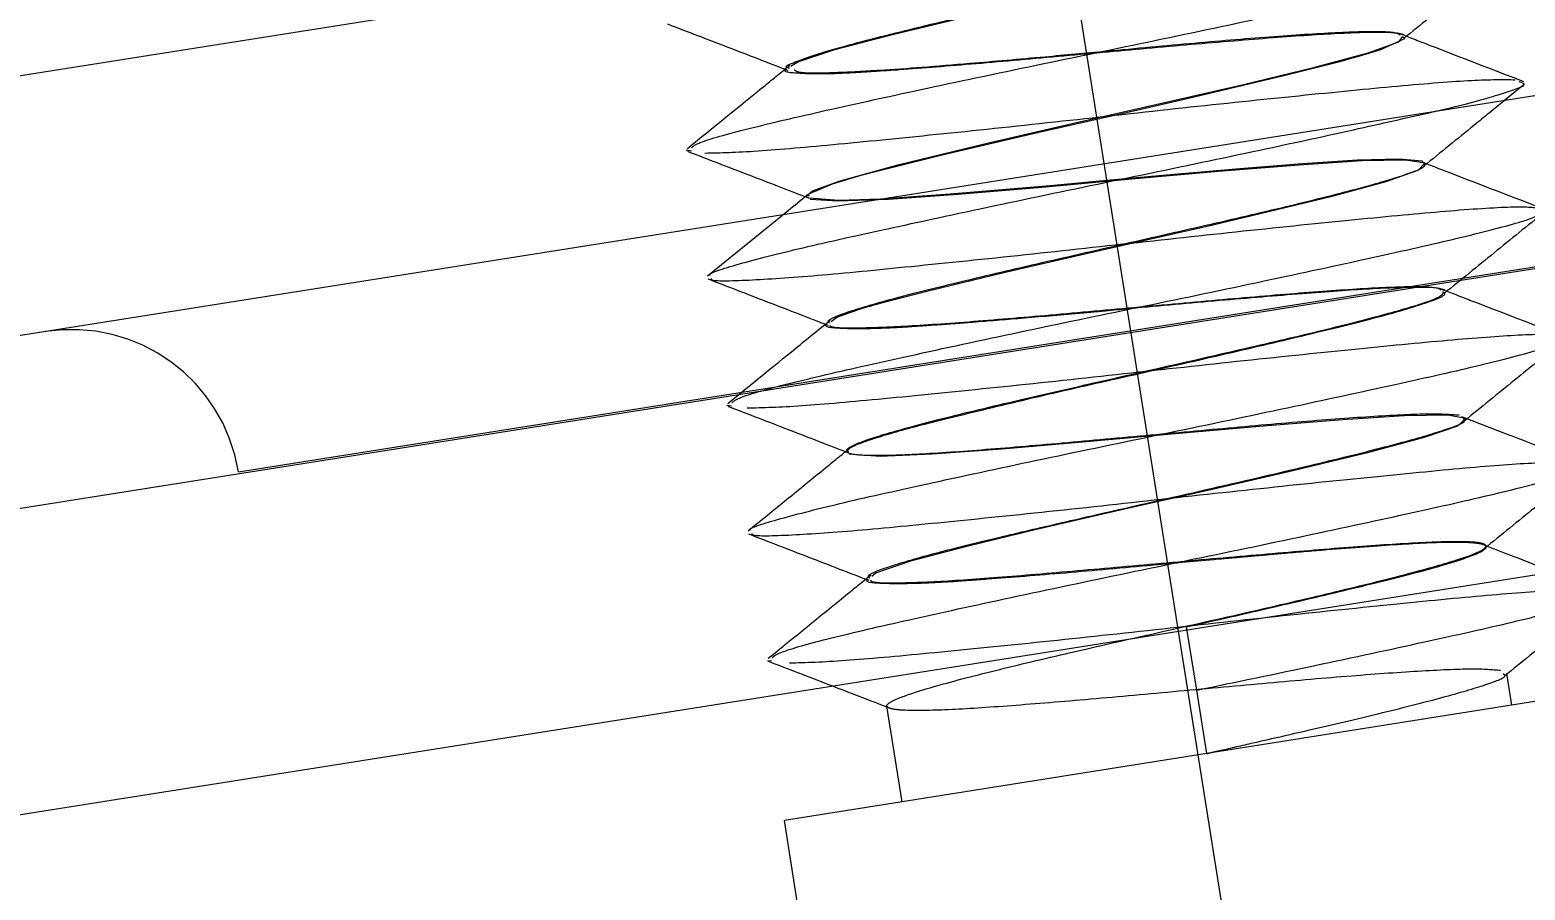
# Model space of a CAD drawing. Header units: millimetres. Extents: x 89051 to 218395, y -330386 to -125649.
# Drawn here: x 91353.27 to 91370.75, y -126597.22 to -126587.16 of the extents above; entities that cross this region are included whole.
import ezdxf

# ---------------------------------------------------------------- set-up
doc = ezdxf.new("R2010")
doc.units = ezdxf.units.MM
doc.header["$LTSCALE"] = 13
for name, pattern in [('ACAD_ISO04W100', [30, 24, -3, 0, -3]), ('CENTER', [50.8, 31.75, -6.35, 6.35, -6.35]), ('HIDDEN', [9.525, 6.35, -3.175])]:
    doc.linetypes.add(name, pattern=pattern)
doc.layers.get('0').update_dxf_attribs({"color": 1, "linetype": 'CENTER'})
doc.layers.add('标注、文本', color=3, linetype='Continuous', lineweight=25)
doc.styles.get("Standard").update_dxf_attribs({"font": 'gbenor.shx', "bigfont": 'gbcbig.shx'})
doc.dimstyles.new('1-15', dxfattribs={"dimscale": 20, "dimtxt": 3.5, "dimasz": 2, "dimexe": 1.5, "dimexo": 0.5, "dimgap": 0.5, "dimtad": 1, "dimtoh": 1, "dimdec": 1, "dimdsep": 46, "dimtxsty": 'Standard', "dimcen": 2.5, "dimclrd": 3, "dimclre": 3, "dimclrt": 3, "dimadec": 0, "dimazin": 2, "dimtfac": 1, "dimtdec": 1, "dimtmove": 0, "dimatfit": 2, "dimfxl": 1, "dimarcsym": 0})

# ---------------------------------------------------------------- blocks, each defined once
blk = doc.blocks.new('125506')
at = {"color": 7, "linetype": 'HIDDEN', "lineweight": 0}
for p, q in [((72074.033, -123524.884), (72046.851, -123529.189)), ((72058.206, -123528.286), (72058.205, -123528.28)), ((72057.469, -123528.923), (72057.429, -123528.916)), ((72063.19, -123529.019), (72063.191, -123529.026)), ((72053.938, -123531.424), (72067.983, -123529.199)), ((72058.364, -123529.281), (72058.362, -123529.274)), ((72057.595, -123529.895), (72058.181, -123529.419)), ((72058.521, -123530.275), (72058.52, -123530.268)), ((72057.78, -123530.911), (72057.744, -123530.907)), ((72063.505, -123531.007), (72063.506, -123531.014)), ((72058.678, -123531.269), (72058.677, -123531.262)), ((72063.662, -123532.001), (72063.663, -123532.008)), ((72058.836, -123532.263), (72058.835, -123532.257)), ((72061.407, -123533.127), (72061.328, -123532.633)), ((72058.092, -123532.901), (72058.061, -123532.897)), ((72063.82, -123532.997), (72063.859, -123533.245)), ((72064.777, -123533.099), (72058.193, -123534.142)), ((72061.485, -123533.621), (72061.407, -123533.127)), ((72059.11, -123533.997), (72058.992, -123533.251)), ((72059.236, -123540.727), (72058.193, -123534.142))]:
    blk.add_line(p, q, dxfattribs=at)
at = {"color": 7, "linetype": 'Continuous', "lineweight": 15}
for p, q in [((72075.389, -123526.694), (72046.121, -123531.329)), ((72063.958, -123528.404), (72063.805, -123528.528))]:
    blk.add_line(p, q, dxfattribs=at)
at = {"color": 8, "linetype": 'Continuous', "lineweight": 15}
for p, q in [((72073.757, -123528.302), (72048.17, -123532.355)), ((72074.127, -123530.633), (72048.539, -123534.686))]:
    blk.add_line(p, q, dxfattribs=at)
at = {"color": 7, "linetype": 'HIDDEN', "lineweight": 0, "flags": 128}
for points in [[(72058.244, -123528.261), (72058.297, -123528.225), (72058.586, -123528.131), (72059.035, -123528.014), (72059.621, -123527.873), (72060.281, -123527.72), (72060.623, -123527.643), (72060.794, -123527.604), (72060.879, -123527.585), (72060.921, -123527.576), (72060.942, -123527.571), (72060.953, -123527.568), (72060.958, -123527.567), (72060.961, -123527.567), (72060.962, -123527.566), (72060.963, -123527.566), (72060.963, -123527.566), (72060.963, -123527.566), (72060.963, -123527.566), (72060.963, -123527.566), (72060.963, -123527.566), (72060.963, -123527.566), (72060.963, -123527.566), (72060.969, -123527.565), (72060.979, -123527.562), (72061.015, -123527.554), (72061.145, -123527.524), (72061.618, -123527.414), (72062.172, -123527.279), (72062.585, -123527.167), (72062.73, -123527.119), (72062.784, -123527.098), (72062.807, -123527.089), (72062.817, -123527.084), (72062.822, -123527.082), (72062.824, -123527.08), (72062.825, -123527.08), (72062.826, -123527.08), (72062.826, -123527.079), (72062.826, -123527.079), (72062.826, -123527.079), (72062.826, -123527.079), (72062.826, -123527.079), (72062.826, -123527.079), (72062.826, -123527.079), (72062.826, -123527.079), (72062.826, -123527.079), (72062.83, -123527.077), (72062.838, -123527.073), (72062.858, -123527.061), (72062.868, -123527.027), (72062.709, -123527.004), (72062.363, -123527.011), (72062.128, -123527.025), (72061.997, -123527.034), (72061.929, -123527.039), (72061.894, -123527.042), (72061.876, -123527.043), (72061.867, -123527.044), (72061.863, -123527.044), (72061.86, -123527.044), (72061.859, -123527.045), (72061.859, -123527.045), (72061.859, -123527.045), (72061.858, -123527.045), (72061.858, -123527.045), (72061.858, -123527.045), (72061.858, -123527.045), (72061.858, -123527.045), (72061.858, -123527.045), (72061.84, -123527.046), (72061.805, -123527.049), (72061.687, -123527.058), (72061.228, -123527.096), (72060.54, -123527.157), (72059.851, -123527.22), (72059.2, -123527.274), (72058.668, -123527.312), (72058.28, -123527.326), (72058.063, -123527.306), (72058.063, -123527.306)], [(72063.166, -123529.001), (72062.985, -123528.985), (72062.659, -123528.994), (72062.231, -123529.022), (72061.742, -123529.06), (72061.232, -123529.105), (72060.732, -123529.15), (72060.264, -123529.192), (72059.485, -123529.259), (72058.943, -123529.296), (72058.617, -123529.307), (72058.383, -123529.29), (72058.365, -123529.279), (72058.363, -123529.276), (72058.363, -123529.274), (72058.362, -123529.274), (72058.362, -123529.274), (72058.362, -123529.274), (72058.362, -123529.274), (72058.362, -123529.274), (72058.362, -123529.274), (72058.362, -123529.274), (72058.412, -123529.232), (72058.627, -123529.155), (72059.088, -123529.028), (72059.775, -123528.861), (72060.437, -123528.708), (72061.122, -123528.552), (72061.771, -123528.403), (72062.327, -123528.268), (72062.743, -123528.155), (72062.982, -123528.069), (72063.013, -123528.029)], [(72058.386, -123529.277), (72058.379, -123529.259), (72058.569, -123529.178), (72058.646, -123529.154), (72058.689, -123529.141), (72058.711, -123529.134), (72058.717, -123529.132), (72058.72, -123529.132), (72058.721, -123529.131), (72058.721, -123529.131), (72058.721, -123529.131), (72058.721, -123529.131), (72058.721, -123529.131), (72058.721, -123529.131), (72058.721, -123529.131), (72058.721, -123529.131), (72058.722, -123529.131), (72058.722, -123529.131), (72058.725, -123529.13), (72058.773, -123529.116), (72058.863, -123529.092), (72059.424, -123528.951), (72060.165, -123528.777), (72060.765, -123528.641), (72061.038, -123528.579), (72061.343, -123528.509), (72062.086, -123528.333), (72062.544, -123528.217), (72062.595, -123528.203), (72062.619, -123528.196), (72062.631, -123528.193), (72062.634, -123528.192), (72062.636, -123528.192), (72062.637, -123528.192), (72062.637, -123528.192), (72062.637, -123528.192), (72062.637, -123528.192), (72062.637, -123528.192), (72062.637, -123528.192), (72062.637, -123528.192), (72062.637, -123528.191), (72062.642, -123528.19), (72062.649, -123528.188), (72062.671, -123528.182), (72062.843, -123528.129), (72063.03, -123528.043), (72063.016, -123528.034)], [(72058.558, -123530.25), (72058.603, -123530.218), (72058.719, -123530.175), (72058.795, -123530.151), (72058.837, -123530.138), (72058.86, -123530.131), (72058.871, -123530.128), (72058.877, -123530.126), (72058.88, -123530.125), (72058.881, -123530.125), (72058.882, -123530.125), (72058.882, -123530.124), (72058.882, -123530.124), (72058.882, -123530.124), (72058.882, -123530.124), (72058.882, -123530.124), (72058.882, -123530.124), (72058.882, -123530.124), (72058.882, -123530.124), (72058.893, -123530.121), (72058.913, -123530.116), (72058.99, -123530.095), (72059.324, -123530.009), (72059.904, -123529.869), (72060.568, -123529.715), (72061.245, -123529.562), (72061.478, -123529.509), (72061.902, -123529.409), (72062.462, -123529.273), (72062.883, -123529.16), (72063.134, -123529.071), (72063.186, -123529.017), (72063.036, -123528.993), (72062.695, -123528.999), (72062.206, -123529.031), (72061.577, -123529.081), (72060.9, -123529.142), (72060.2, -123529.206), (72059.545, -123529.26), (72059.006, -123529.299), (72058.61, -123529.314), (72058.395, -123529.3), (72058.395, -123529.3)], [(72058.874, -123532.238), (72058.907, -123532.211), (72059.179, -123532.118), (72059.614, -123532.003), (72060.158, -123531.872), (72060.843, -123531.713), (72061.526, -123531.558), (72062.155, -123531.413), (72062.758, -123531.267), (72063.183, -123531.153), (72063.441, -123531.064), (72063.503, -123531.008), (72063.365, -123530.982), (72063.026, -123530.986), (72062.544, -123531.017), (72061.928, -123531.067), (72061.239, -123531.128), (72060.549, -123531.191), (72059.89, -123531.246), (72059.344, -123531.286), (72058.941, -123531.303), (72058.698, -123531.285), (72058.698, -123531.285)]]:
    blk.add_lwpolyline(points, dxfattribs=at)
at = {"color": 7, "linetype": 'HIDDEN', "lineweight": 0}
blk.add_arc((72052.638, -123531.63), 1.316, 9, 99, dxfattribs=at)
for points, knots in [([(72058.232, -123528.276), (72058.222, -123528.274), (72058.185, -123528.265), (72058.288, -123528.221), (72058.517, -123528.14), (72058.957, -123528.025), (72059.397, -123527.918), (72059.665, -123527.855), (72059.811, -123527.821), (72059.887, -123527.804), (72059.926, -123527.795), (72059.945, -123527.79), (72059.955, -123527.788), (72059.96, -123527.787), (72059.962, -123527.786), (72059.963, -123527.786), (72059.964, -123527.786), (72059.964, -123527.786), (72059.965, -123527.786), (72059.965, -123527.786), (72059.965, -123527.786), (72059.965, -123527.786), (72059.965, -123527.786), (72059.994, -123527.779), (72060.252, -123527.72), (72060.8, -123527.596), (72061.473, -123527.442), (72062.024, -123527.311), (72062.44, -123527.204), (72062.743, -123527.113), (72062.891, -123527.054), (72062.86, -123527.038), (72062.853, -123527.034)], [0, 0, 0, 0, 0.021667, 0.083415, 0.170549, 0.282929, 0.34888, 0.384292, 0.402604, 0.411911, 0.416602, 0.418956, 0.420136, 0.420727, 0.421022, 0.42117, 0.421243, 0.42128, 0.421299, 0.421308, 0.421313, 0.421315, 0.421316, 0.421317, 0.433797, 0.529344, 0.64142, 0.712219, 0.792694, 0.88044, 0.971951, 1, 1, 1, 1]), ([(72057.466, -123528.896), (72057.484, -123528.882), (72057.53, -123528.849), (72057.914, -123528.743), (72058.537, -123528.599), (72059.346, -123528.422), (72060.262, -123528.229), (72061.211, -123528.034), (72062.105, -123527.842), (72062.878, -123527.673), (72063.443, -123527.537), (72063.753, -123527.447), (72063.764, -123527.423), (72063.768, -123527.415)], [0, 0, 0, 0, 0.069352, 0.16869, 0.265814, 0.36459, 0.463511, 0.560559, 0.659843, 0.757929, 0.855608, 0.954975, 1, 1, 1, 1]), ([(72063.801, -123527.409), (72063.671, -123527.515), (72063.411, -123527.727), (72063.151, -123527.938), (72063.021, -123528.044)], [0, 0, 0, 0, 0.500285, 1, 1, 1, 1]), ([(72058.223, -123528.295), (72058.067, -123528.234), (72057.754, -123528.113), (72057.441, -123527.993), (72057.285, -123527.933)], [0, 0, 0, 0, 0.499754, 1, 1, 1, 1]), ([(72062.992, -123528.019), (72062.988, -123528.014), (72062.972, -123527.996), (72062.744, -123527.994), (72062.326, -123528.014), (72061.748, -123528.059), (72061.074, -123528.116), (72060.363, -123528.183), (72059.677, -123528.243), (72059.17, -123528.284), (72058.873, -123528.303), (72058.741, -123528.311), (72058.68, -123528.314), (72058.65, -123528.315), (72058.636, -123528.316), (72058.628, -123528.316), (72058.625, -123528.317), (72058.623, -123528.317), (72058.622, -123528.317), (72058.622, -123528.317), (72058.621, -123528.317), (72058.621, -123528.317), (72058.621, -123528.317), (72058.621, -123528.317), (72058.621, -123528.317), (72058.621, -123528.317), (72058.614, -123528.317), (72058.594, -123528.318), (72058.531, -123528.32), (72058.423, -123528.321), (72058.272, -123528.315), (72058.176, -123528.307), (72058.207, -123528.286), (72058.207, -123528.286)], [0, 0, 0, 0, 0.032578, 0.128636, 0.222748, 0.320689, 0.419024, 0.514535, 0.611855, 0.708258, 0.756582, 0.780759, 0.792849, 0.798894, 0.801917, 0.803428, 0.804184, 0.804561, 0.80475, 0.804845, 0.804892, 0.804916, 0.804927, 0.804933, 0.804936, 0.804938, 0.804939, 0.810098, 0.819978, 0.853888, 0.902986, 0.999331, 1, 1, 1, 1]), ([(72063.024, -123528.015), (72062.984, -123528.005), (72062.905, -123527.986), (72062.54, -123527.995), (72062.029, -123528.027), (72061.398, -123528.08), (72060.775, -123528.138), (72060.177, -123528.193), (72059.554, -123528.248), (72058.995, -123528.292), (72058.582, -123528.313), (72058.31, -123528.319), (72058.282, -123528.298), (72058.269, -123528.288)], [0, 0, 0, 0, 0.099212, 0.198428, 0.297062, 0.395829, 0.49473, 0.562395, 0.648749, 0.768456, 0.841137, 0.926287, 1, 1, 1, 1]), ([(72062.996, -123528.008), (72063.073, -123528.038), (72063.392, -123528.162), (72063.712, -123528.285), (72063.954, -123528.379)], [0, 0, 0, 0, 0.241226, 1, 1, 1, 1]), ([(72057.437, -123528.901), (72057.639, -123528.738), (72057.906, -123528.521), (72058.172, -123528.304), (72058.237, -123528.251)], [0, 0, 0, 0, 0.7572411, 1, 1, 1, 1]), ([(72063.89, -123528.368), (72063.794, -123528.367), (72063.603, -123528.364), (72062.999, -123528.413), (72062.222, -123528.49), (72061.311, -123528.584), (72060.35, -123528.692), (72059.416, -123528.791), (72058.596, -123528.872), (72057.934, -123528.932), (72057.695, -123528.937), (72057.574, -123528.94)], [0, 0, 0, 0, 0.112194, 0.22254, 0.33324, 0.445363, 0.554961, 0.666625, 0.778195, 0.887842, 1, 1, 1, 1]), ([(72063.805, -123528.528), (72063.726, -123528.593), (72063.517, -123528.763), (72063.308, -123528.933), (72063.178, -123529.038)], [0, 0, 0, 0, 0.378455, 1, 1, 1, 1]), ([(72057.615, -123529.892), (72057.613, -123529.89), (72057.599, -123529.874), (72057.841, -123529.799), (72058.335, -123529.673), (72059.063, -123529.513), (72059.928, -123529.326), (72060.872, -123529.13), (72061.802, -123528.936), (72062.633, -123528.756), (72063.039, -123528.663), (72063.229, -123528.62)], [0, 0, 0, 0, 0.021845, 0.146606, 0.27069, 0.393176, 0.518306, 0.64115, 0.764807, 0.889767, 1, 1, 1, 1]), ([(72058.38, -123529.289), (72058.223, -123529.228), (72057.911, -123529.107), (72057.598, -123528.987), (72057.441, -123528.926)], [0, 0, 0, 0, 0.499742, 1, 1, 1, 1]), ([(72058.545, -123530.264), (72058.539, -123530.258), (72058.518, -123530.238), (72058.701, -123530.169), (72059.068, -123530.063), (72059.599, -123529.932), (72060.236, -123529.783), (72060.927, -123529.626), (72061.611, -123529.471), (72062.229, -123529.326), (72062.732, -123529.199), (72063.063, -123529.099), (72063.199, -123529.042), (72063.181, -123529.025), (72063.178, -123529.021)], [0, 0, 0, 0, 0.043609, 0.136808, 0.230007, 0.323204, 0.416401, 0.509597, 0.602791, 0.695923, 0.788916, 0.88191, 0.974905, 1, 1, 1, 1]), ([(72063.158, -123529.004), (72063.233, -123529.034), (72063.551, -123529.157), (72063.87, -123529.28), (72064.112, -123529.373)], [0, 0, 0, 0, 0.237624, 1, 1, 1, 1]), ([(72064.102, -123529.374), (72064.057, -123529.367), (72063.964, -123529.351), (72063.492, -123529.378), (72062.81, -123529.441), (72061.958, -123529.527), (72061.013, -123529.629), (72060.054, -123529.735), (72059.166, -123529.826), (72058.414, -123529.9), (72057.888, -123529.935), (72057.62, -123529.94), (72057.623, -123529.921), (72057.624, -123529.917)], [0, 0, 0, 0, 0.090758, 0.189851, 0.286836, 0.385991, 0.484383, 0.58177, 0.681147, 0.778559, 0.87692, 0.97609, 1, 1, 1, 1]), ([(72057.784, -123530.884), (72057.799, -123530.872), (72057.837, -123530.84), (72058.204, -123530.738), (72058.816, -123530.596), (72059.618, -123530.42), (72060.53, -123530.227), (72061.479, -123530.032), (72062.378, -123529.84), (72063.159, -123529.669), (72063.735, -123529.532), (72064.058, -123529.439), (72064.076, -123529.413), (72064.082, -123529.404)], [0, 0, 0, 0, 0.0638442, 0.1634042, 0.2607951, 0.3596466, 0.4588547, 0.5560579, 0.6554852, 0.7539211, 0.851646, 0.9512231, 1, 1, 1, 1]), ([(72064.115, -123529.399), (72063.985, -123529.504), (72063.725, -123529.716), (72063.465, -123529.927), (72063.335, -123530.033)], [0, 0, 0, 0, 0.50026, 1, 1, 1, 1]), ([(72058.537, -123530.283), (72058.381, -123530.223), (72058.068, -123530.102), (72057.755, -123529.981), (72057.599, -123529.921)], [0, 0, 0, 0, 0.499715, 1, 1, 1, 1]), ([(72063.309, -123530.007), (72063.307, -123530.003), (72063.297, -123529.985), (72063.076, -123529.982), (72062.662, -123530.001), (72062.088, -123530.046), (72061.422, -123530.101), (72060.92, -123530.149), (72060.613, -123530.177), (72060.381, -123530.198), (72060.048, -123530.227), (72059.735, -123530.252), (72059.556, -123530.266), (72059.486, -123530.271), (72059.455, -123530.273), (72059.441, -123530.274), (72059.435, -123530.275), (72059.431, -123530.275), (72059.43, -123530.275), (72059.429, -123530.275), (72059.428, -123530.275), (72059.428, -123530.275), (72059.428, -123530.275), (72059.428, -123530.275), (72059.428, -123530.275), (72059.428, -123530.275), (72059.428, -123530.275), (72059.419, -123530.276), (72059.392, -123530.278), (72059.304, -123530.284), (72059.19, -123530.292), (72059.081, -123530.299), (72059.019, -123530.302), (72058.987, -123530.303), (72058.972, -123530.304), (72058.964, -123530.304), (72058.96, -123530.304), (72058.958, -123530.304), (72058.957, -123530.304), (72058.956, -123530.304), (72058.956, -123530.304), (72058.956, -123530.304), (72058.956, -123530.304), (72058.956, -123530.304), (72058.956, -123530.304), (72058.956, -123530.304), (72058.942, -123530.305), (72058.902, -123530.306), (72058.778, -123530.31), (72058.606, -123530.306), (72058.493, -123530.296), (72058.524, -123530.275), (72058.525, -123530.274)], [0, 0, 0, 0, 0.026093, 0.123799, 0.220084, 0.316343, 0.414054, 0.509575, 0.521744, 0.54205, 0.606983, 0.664355, 0.686606, 0.696117, 0.700469, 0.702544, 0.703556, 0.704056, 0.704304, 0.704428, 0.704489, 0.70452, 0.704536, 0.704543, 0.704547, 0.704549, 0.70455, 0.704551, 0.709403, 0.718962, 0.752186, 0.775247, 0.787531, 0.793861, 0.797074, 0.798691, 0.799503, 0.79991, 0.800113, 0.800215, 0.800266, 0.800292, 0.800304, 0.800311, 0.800314, 0.800315, 0.800317, 0.810503, 0.830231, 0.898213, 0.995659, 1, 1, 1, 1]), ([(72063.342, -123530.006), (72063.305, -123529.996), (72063.233, -123529.976), (72062.878, -123529.984), (72062.373, -123530.017), (72061.745, -123530.069), (72061.049, -123530.132), (72060.343, -123530.196), (72059.688, -123530.252), (72059.132, -123530.292), (72058.747, -123530.306), (72058.552, -123530.302), (72058.551, -123530.284), (72058.551, -123530.282)], [0, 0, 0, 0, 0.098548, 0.197097, 0.295646, 0.394195, 0.492746, 0.591296, 0.689848, 0.7884, 0.886952, 0.985505, 1, 1, 1, 1]), ([(72063.313, -123529.998), (72063.389, -123530.027), (72063.708, -123530.151), (72064.027, -123530.274), (72064.269, -123530.367)], [0, 0, 0, 0, 0.239656, 1, 1, 1, 1]), ([(72063.452, -123530.983), (72063.384, -123530.978), (72063.249, -123530.968), (72062.811, -123530.989), (72062.244, -123531.031), (72061.577, -123531.09), (72060.869, -123531.155), (72060.18, -123531.217), (72059.567, -123531.268), (72059.082, -123531.297), (72058.766, -123531.3), (72058.649, -123531.272), (72058.716, -123531.215), (72058.954, -123531.133), (72059.378, -123531.018), (72059.983, -123530.872), (72060.693, -123530.71), (72061.415, -123530.546), (72062.075, -123530.395), (72062.645, -123530.258), (72063.068, -123530.143), (72063.319, -123530.06), (72063.327, -123530.03), (72063.331, -123530.017)], [0, 0, 0, 0, 0.048074, 0.096143, 0.144181, 0.192218, 0.240254, 0.288293, 0.336404, 0.384517, 0.432633, 0.48075, 0.523398, 0.568558, 0.616641, 0.667643, 0.72156, 0.769642, 0.817723, 0.865805, 0.913887, 0.961969, 1, 1, 1, 1]), ([(72058.693, -123531.267), (72058.689, -123531.262), (72058.673, -123531.242), (72058.842, -123531.175), (72059.216, -123531.067), (72059.728, -123530.942), (72060.358, -123530.792), (72061.048, -123530.637), (72061.734, -123530.481), (72062.357, -123530.333), (72062.753, -123530.235), (72063.021, -123530.161), (72063.227, -123530.096), (72063.362, -123530.043), (72063.334, -123530.027), (72063.327, -123530.023)], [0, 0, 0, 0, 0.032106, 0.138858, 0.225626, 0.317697, 0.411836, 0.504406, 0.597296, 0.69137, 0.783317, 0.814769, 0.877241, 0.970845, 1, 1, 1, 1]), ([(72057.753, -123530.89), (72057.929, -123530.746), (72058.195, -123530.53), (72058.461, -123530.314), (72058.55, -123530.241)], [0, 0, 0, 0, 0.662296, 1, 1, 1, 1]), ([(72064.237, -123530.372), (72064.234, -123530.366), (72064.223, -123530.347), (72063.918, -123530.355), (72063.355, -123530.398), (72062.578, -123530.474), (72061.674, -123530.568), (72060.712, -123530.675), (72059.775, -123530.775), (72058.948, -123530.857), (72058.276, -123530.919), (72058.028, -123530.925), (72057.903, -123530.928)], [0, 0, 0, 0, 0.0413387, 0.1488666, 0.254837, 0.3607801, 0.4683133, 0.5734469, 0.680383, 0.7874585, 0.8925187, 1, 1, 1, 1]), ([(72057.925, -123531.882), (72057.923, -123531.88), (72057.907, -123531.865), (72058.138, -123531.793), (72058.619, -123531.669), (72059.338, -123531.51), (72060.198, -123531.324), (72061.139, -123531.129), (72062.076, -123530.933), (72062.924, -123530.749), (72063.625, -123530.593), (72064.078, -123530.473), (72064.291, -123530.406), (72064.27, -123530.393), (72064.269, -123530.393)], [0, 0, 0, 0, 0.013042, 0.112032, 0.210696, 0.307872, 0.407222, 0.504924, 0.602961, 0.702244, 0.79929, 0.898177, 0.996966, 1, 1, 1, 1]), ([(72064.273, -123530.392), (72064.143, -123530.498), (72063.883, -123530.71), (72063.623, -123530.921), (72063.493, -123531.027)], [0, 0, 0, 0, 0.500277, 1, 1, 1, 1]), ([(72058.694, -123531.277), (72058.538, -123531.217), (72058.225, -123531.096), (72057.913, -123530.975), (72057.756, -123530.915)], [0, 0, 0, 0, 0.499734, 1, 1, 1, 1]), ([(72058.86, -123532.253), (72058.853, -123532.247), (72058.829, -123532.228), (72059.002, -123532.162), (72059.352, -123532.06), (72059.826, -123531.944), (72060.384, -123531.813), (72061.058, -123531.659), (72061.812, -123531.487), (72062.492, -123531.327), (72063.014, -123531.195), (72063.359, -123531.093), (72063.52, -123531.031), (72063.49, -123531.014), (72063.483, -123531.011)], [0, 0, 0, 0, 0.038859, 0.131832, 0.224795, 0.313994, 0.385988, 0.478562, 0.591619, 0.68886, 0.781217, 0.875266, 0.970869, 1, 1, 1, 1]), ([(72063.471, -123530.992), (72063.578, -123531.033), (72063.896, -123531.157), (72064.215, -123531.28), (72064.427, -123531.361)], [0, 0, 0, 0, 0.335275, 1, 1, 1, 1]), ([(72057.91, -123531.884), (72058.112, -123531.72), (72058.374, -123531.507), (72058.636, -123531.293), (72058.697, -123531.244)], [0, 0, 0, 0, 0.7689574, 1, 1, 1, 1]), ([(72064.249, -123531.348), (72064.116, -123531.353), (72063.852, -123531.362), (72063.159, -123531.427), (72062.319, -123531.511), (72061.376, -123531.612), (72060.416, -123531.719), (72059.522, -123531.81), (72058.762, -123531.885), (72058.223, -123531.923), (72057.944, -123531.929), (72057.943, -123531.91), (72057.942, -123531.906)], [0, 0, 0, 0, 0.1086387, 0.2148906, 0.3234379, 0.4313804, 0.5379505, 0.6468144, 0.7536769, 0.8612707, 0.9699814, 1, 1, 1, 1]), ([(72058.1, -123532.873), (72058.111, -123532.862), (72058.142, -123532.832), (72058.495, -123532.732), (72059.095, -123532.592), (72059.89, -123532.418), (72060.798, -123532.225), (72061.747, -123532.03), (72062.651, -123531.838), (72063.439, -123531.665), (72064.027, -123531.526), (72064.366, -123531.43), (72064.39, -123531.402), (72064.398, -123531.392)], [0, 0, 0, 0, 0.059246, 0.158648, 0.255961, 0.354511, 0.453629, 0.550644, 0.649834, 0.748245, 0.84567, 0.945078, 1, 1, 1, 1]), ([(72064.431, -123531.386), (72064.301, -123531.492), (72064.041, -123531.704), (72063.781, -123531.915), (72063.651, -123532.021)], [0, 0, 0, 0, 0.500282, 1, 1, 1, 1]), ([(72058.853, -123532.272), (72058.697, -123532.212), (72058.384, -123532.091), (72058.071, -123531.97), (72057.915, -123531.91)], [0, 0, 0, 0, 0.499747, 1, 1, 1, 1]), ([(72061.328, -123532.633), (72061.557, -123532.581), (72062.017, -123532.477), (72062.643, -123532.329), (72063.009, -123532.238), (72063.197, -123532.188), (72063.331, -123532.151), (72063.535, -123532.088), (72063.658, -123532.034), (72063.668, -123532.005), (72063.651, -123531.995), (72063.637, -123531.99), (72063.629, -123531.988), (72063.624, -123531.987), (72063.622, -123531.987), (72063.621, -123531.986), (72063.62, -123531.986), (72063.62, -123531.986), (72063.62, -123531.986), (72063.62, -123531.986), (72063.62, -123531.986), (72063.619, -123531.986), (72063.619, -123531.986), (72063.619, -123531.986), (72063.619, -123531.986), (72063.619, -123531.986), (72063.618, -123531.986), (72063.615, -123531.985), (72063.602, -123531.983), (72063.547, -123531.976), (72063.38, -123531.971), (72062.999, -123531.988), (72062.529, -123532.024), (72062.156, -123532.055), (72061.96, -123532.072), (72061.86, -123532.08), (72061.81, -123532.085), (72061.784, -123532.087), (72061.772, -123532.088), (72061.766, -123532.089), (72061.762, -123532.089), (72061.761, -123532.089), (72061.76, -123532.089), (72061.76, -123532.089), (72061.759, -123532.089), (72061.759, -123532.089), (72061.759, -123532.089), (72061.759, -123532.089), (72061.759, -123532.089), (72061.757, -123532.089), (72061.751, -123532.09), (72061.733, -123532.092), (72061.673, -123532.097), (72061.451, -123532.117), (72061.001, -123532.159), (72060.373, -123532.215), (72059.857, -123532.256), (72059.553, -123532.278), (72059.416, -123532.286), (72059.352, -123532.289), (72059.321, -123532.291), (72059.306, -123532.291), (72059.299, -123532.292), (72059.295, -123532.292), (72059.293, -123532.292), (72059.292, -123532.292), (72059.292, -123532.292), (72059.291, -123532.292), (72059.291, -123532.292), (72059.291, -123532.292), (72059.291, -123532.292), (72059.291, -123532.292), (72059.291, -123532.292), (72059.287, -123532.292), (72059.275, -123532.293), (72059.236, -123532.294), (72059.112, -123532.298), (72058.932, -123532.296), (72058.813, -123532.286), (72058.842, -123532.264), (72058.845, -123532.262)], [0, 0, 0, 0, 0.06176, 0.12444, 0.185715, 0.193484, 0.206499, 0.248208, 0.310036, 0.341028, 0.356534, 0.364288, 0.368165, 0.370103, 0.371073, 0.371557, 0.3718, 0.371921, 0.371981, 0.372012, 0.372027, 0.372034, 0.372038, 0.37204, 0.372041, 0.372042, 0.372522, 0.373462, 0.376722, 0.388761, 0.434832, 0.496707, 0.558354, 0.589789, 0.605517, 0.613383, 0.617316, 0.619282, 0.620266, 0.620757, 0.621003, 0.621126, 0.621187, 0.621218, 0.621234, 0.621241, 0.621245, 0.621247, 0.621248, 0.621249, 0.621832, 0.62285, 0.626192, 0.638095, 0.682704, 0.744963, 0.80681, 0.837813, 0.853323, 0.86108, 0.864958, 0.866897, 0.867867, 0.868352, 0.868594, 0.868715, 0.868776, 0.868806, 0.868821, 0.868829, 0.868833, 0.868835, 0.868835, 0.868836, 0.870792, 0.874434, 0.886773, 0.931598, 0.993581, 1, 1, 1, 1]), ([(72063.775, -123532.974), (72063.711, -123532.968), (72063.582, -123532.957), (72063.153, -123532.977), (72062.591, -123533.017), (72061.927, -123533.075), (72061.22, -123533.14), (72060.528, -123533.203), (72059.909, -123533.254), (72059.417, -123533.285), (72059.145, -123533.288), (72059.041, -123533.276), (72059.01, -123533.267), (72059, -123533.262), (72058.997, -123533.259), (72058.995, -123533.257), (72058.995, -123533.256), (72058.994, -123533.256), (72058.994, -123533.256), (72058.994, -123533.256), (72058.994, -123533.255), (72058.994, -123533.255), (72058.994, -123533.255), (72058.994, -123533.255), (72058.994, -123533.255), (72058.994, -123533.255), (72058.994, -123533.255), (72058.992, -123533.253), (72058.991, -123533.245), (72059.007, -123533.225), (72059.085, -123533.185), (72059.31, -123533.11), (72059.735, -123532.996), (72060.331, -123532.854), (72060.997, -123532.702), (72061.693, -123532.545), (72062.357, -123532.392), (72062.932, -123532.252), (72063.368, -123532.135), (72063.629, -123532.046), (72063.693, -123531.989), (72063.552, -123531.965), (72063.218, -123531.971), (72062.717, -123532.003), (72062.093, -123532.054), (72061.394, -123532.115), (72060.684, -123532.179), (72060.026, -123532.236), (72059.469, -123532.279), (72059.077, -123532.295), (72058.874, -123532.292), (72058.87, -123532.273), (72058.869, -123532.27)], [0, 0, 0, 0, 0.03207, 0.064141, 0.09618, 0.128218, 0.160254, 0.192289, 0.22437, 0.256452, 0.288536, 0.304622, 0.312671, 0.316696, 0.318708, 0.319714, 0.320218, 0.320469, 0.320595, 0.320658, 0.320689, 0.320705, 0.320713, 0.320717, 0.320719, 0.32072, 0.32072, 0.320721, 0.326957, 0.337618, 0.356085, 0.382333, 0.417022, 0.448962, 0.481029, 0.513109, 0.54519, 0.577274, 0.609299, 0.64132, 0.673339, 0.705356, 0.737456, 0.769562, 0.801669, 0.83378, 0.866251, 0.898235, 0.929881, 0.961904, 0.99393, 1, 1, 1, 1]), ([(72063.644, -123531.992), (72063.715, -123532.02), (72064.028, -123532.142), (72064.342, -123532.262), (72064.585, -123532.356)], [0, 0, 0, 0, 0.226722, 1, 1, 1, 1]), ([(72058.067, -123532.878), (72058.269, -123532.715), (72058.536, -123532.498), (72058.801, -123532.281), (72058.866, -123532.229)], [0, 0, 0, 0, 0.757355, 1, 1, 1, 1]), ([(72064.554, -123532.36), (72064.553, -123532.355), (72064.547, -123532.336), (72064.255, -123532.343), (72063.703, -123532.383), (72062.934, -123532.459), (72062.036, -123532.551), (72061.075, -123532.658), (72060.135, -123532.759), (72059.301, -123532.842), (72058.618, -123532.905), (72058.363, -123532.913), (72058.233, -123532.917)], [0, 0, 0, 0, 0.0367347, 0.1447411, 0.2514098, 0.3576871, 0.4657722, 0.5714975, 0.6788248, 0.7865226, 0.8920529, 1, 1, 1, 1]), ([(72061.407, -123533.127), (72061.718, -123533.062), (72062.346, -123532.932), (72063.199, -123532.747), (72063.91, -123532.589), (72064.377, -123532.467), (72064.598, -123532.397), (72064.58, -123532.384), (72064.579, -123532.383)], [0, 0, 0, 0, 0.196102, 0.395117, 0.589686, 0.787617, 0.985775, 1, 1, 1, 1]), ([(72064.588, -123532.381), (72064.458, -123532.487), (72064.198, -123532.698), (72063.938, -123532.91), (72063.808, -123533.016)], [0, 0, 0, 0, 0.500236, 1, 1, 1, 1]), ([(72059.01, -123533.266), (72058.853, -123533.205), (72058.541, -123533.085), (72058.228, -123532.964), (72058.071, -123532.904)], [0, 0, 0, 0, 0.499736, 1, 1, 1, 1]), ([(72061.485, -123533.621), (72061.485, -123533.621), (72061.486, -123533.62), (72061.488, -123533.62), (72061.495, -123533.618), (72061.524, -123533.612), (72061.639, -123533.586), (72061.889, -123533.528), (72062.309, -123533.432), (72062.824, -123533.311), (72063.319, -123533.187), (72063.665, -123533.085), (72063.83, -123533.023), (72063.804, -123533.005), (72063.796, -123533.001)], [0, 0, 0, 0, 0.000056, 0.000494, 0.001712, 0.00632, 0.024221, 0.094734, 0.211446, 0.374206, 0.559724, 0.745231, 0.931443, 1, 1, 1, 1])]:
    blk.add_open_spline(points, degree=3, knots=knots, dxfattribs=at)
at = {"color": 7, "linetype": 'Continuous', "lineweight": 15}
for points, knots in [([(72063.229, -123528.62), (72063.251, -123528.615), (72063.503, -123528.558), (72063.779, -123528.479), (72064.002, -123528.403), (72063.942, -123528.389), (72063.921, -123528.383)], [0, 0, 0, 0, 0.036216, 0.414754, 0.792105, 1, 1, 1, 1]), ([(72058.181, -123529.419), (72058.187, -123529.414), (72058.253, -123529.361), (72058.319, -123529.307), (72058.378, -123529.259)], [0, 0, 0, 0, 0.095657, 1, 1, 1, 1])]:
    blk.add_open_spline(points, degree=3, knots=knots, dxfattribs=at)
at = {"layer": '标注、文本', "color": 1, "linetype": 'ACAD_ISO04W100', "lineweight": 15}
blk.add_line((72088.908, -123706.762), (72056.329, -123501.572), dxfattribs=at)
blk = doc.blocks.new('*D522')
at = {"layer": 'Defpoints', "color": 0, "transparency": 16777216}
for p in [(91365.792, -126451.163), (91408.792, -126524.816), (91359.296, -126547.55), (91408.164, -126855.335), (91408.792, -126859.301)]:
    blk.add_point(p, dxfattribs=at)
at = {"layer": '标注、文本', "color": 3, "lineweight": -2, "transparency": 16777216}
for p, q in [((91408.792, -126514.816), (91408.792, -126418.904)), ((91357.728, -126537.673), (91339.735, -126424.352)), ((91488.412, -126456.702), (91606.745, -126456.702))]:
    blk.add_line(p, q, dxfattribs=at)
for start, end in [(90, 99.02178), (78.81313, 90), (78.82646, 84.41323), (104.60855, 110.19531)]:
    blk.add_arc((91408.792, -126859.292), 410.387, start, end, dxfattribs=at)
at = {"layer": '标注、文本', "color": 3, "transparency": 16777216}
for points in [[(91448.42, -126457.512), (91449.07, -126444.195), (91408.792, -126448.904)], [(91303.922, -126455.646), (91306.652, -126468.697), (91344.44, -126453.981)]]:
    blk.add_solid(points, dxfattribs=at)
at = {"layer": '标注、文本', "color": 3, "transparency": 16777216, "insert": (91567.578, -126411.702), "char_height": 70, "attachment_point": 5}
blk.add_mtext('8%%D', dxfattribs=at)

msp = doc.modelspace()

# ---------------------------------------------------------------- block references
at = {"layer": '标注、文本', "xscale": 1.5, "yscale": 1.5, "zscale": 1.5}
msp.add_blockref('125506', (-16725.197, 58704.808), dxfattribs=at)

# ---------------------------------------------------------------- dimensions: what is measured, and where the dimension line sits
at = {"layer": '标注、文本'}
dim = msp.add_angular_dim_2l(base=(91365.792, -126451.163), line1=((91408.792, -126859.301), (91408.792, -126524.816)), line2=((91408.164, -126855.335), (91359.296, -126547.55)), text='8%%D', dimstyle='1-15', dxfattribs=at)
dim.commit()
dim.dimension.update_dxf_attribs({"geometry": '*D522', "text_midpoint": (91567.578, -126411.702)})

doc.saveas('drawing.dxf')
